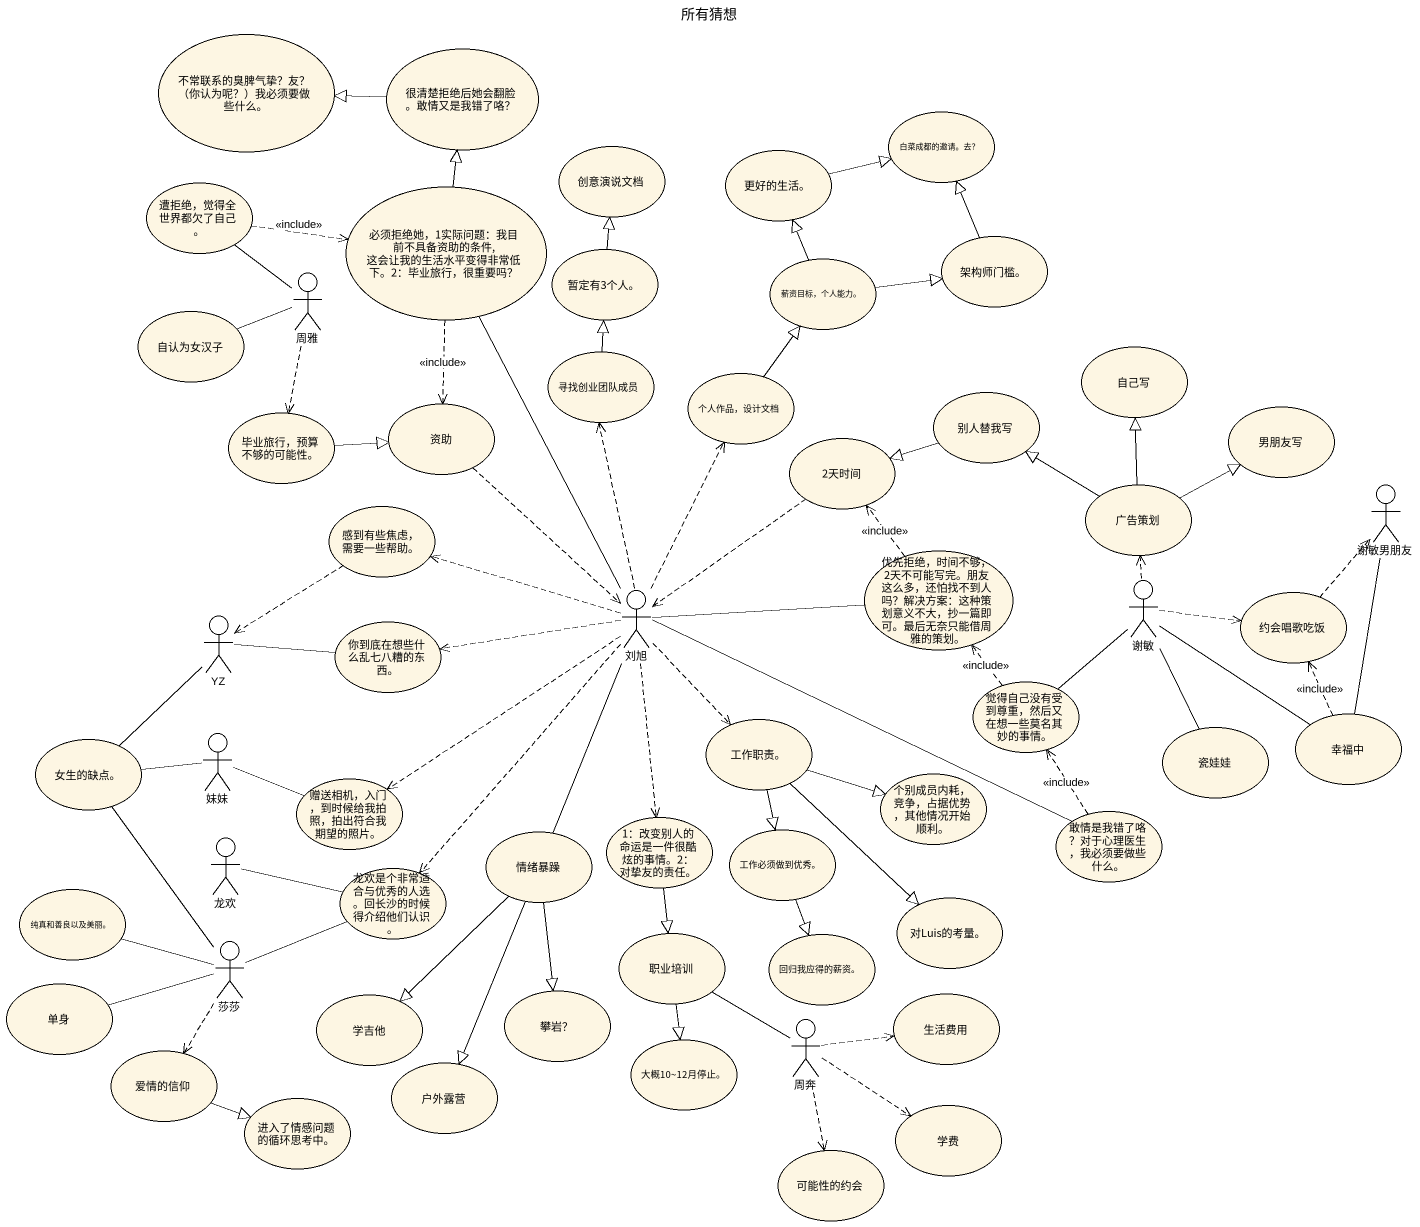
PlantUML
@startuml
title 所有猜想
usecase "不常联系的臭脾气挚？友？（你认为呢？）我必须要做些什么。" as 不常联系的臭脾气挚_友_你认为呢_我必须要做些什么
usecase "很清楚拒绝后她会翻脸。敢情又是我错了咯？" as 很清楚拒绝后她会翻脸_敢情又是我错了咯
usecase "白菜成都的邀请。去？" as 白菜成都的邀请_去
usecase 创意演说文档
usecase "更好的生活。" as 更好的生活
usecase "遭拒绝，觉得全世界都欠了自己。" as 遭拒绝_觉得全世界都欠了自己
usecase "必须拒绝她，1实际问题：我目前不具备资助的条件,这会让我的生活水平变得非常低下。2：毕业旅行，很重要吗？" as 必须拒绝她_1实际问题_我目前不具备资助的条件
usecase "暂定有3个人。" as 暂定有3个人
usecase "薪资目标，个人能力。" as 薪资目标_个人能力
usecase "架构师门槛。" as 架构师门槛
actor 周雅
usecase 自认为女汉子
usecase 寻找创业团队成员
usecase 自己写
usecase "个人作品，设计文档" as 个人作品_设计文档
usecase 别人替我写
usecase "毕业旅行，预算不够的可能性。" as 毕业旅行_预算不够的可能性
usecase 资助
usecase "2天时间" as u2天时间
usecase 男朋友写
usecase 广告策划
actor 谢敏男朋友
usecase "感到有些焦虑，需要一些帮助。" as 感到有些焦虑_需要一些帮助
usecase "优先拒绝，时间不够，2天不可能写完。朋友这么多，还怕找不到人吗？解决方案：这种策划意义不大，抄一篇即可。最后无奈只能借周雅的策划。" as 优先拒绝_时间不够_2天不可能写完_朋友这么多
actor 谢敏
actor YZ
usecase "你到底在想些什么乱七八糟的东西。" as 你到底在想些什么乱七八糟的东西
actor 刘旭
usecase 约会唱歌吃饭
usecase "工作职责。" as 工作职责
usecase "觉得自己没有受到尊重，然后又在想一些莫名其妙的事情。" as 觉得自己没有受到尊重_然后又在想一些莫名其妙的事情
usecase 幸福中
usecase "女生的缺点。" as 女生的缺点
actor 妹妹
usecase 瓷娃娃
usecase "赠送相机，入门，到时候给我拍照，拍出符合我期望的照片。" as 赠送相机_入门_到时候给我拍照_拍出符合我期望的照片
usecase "个别成员内耗，竞争，占据优势，其他情况开始顺利。" as 个别成员内耗_竞争_占据优势_其他情况开始顺利
usecase "敢情是我错了咯？对于心理医生，我必须要做些什么。" as 敢情是我错了咯_对于心理医生_我必须要做些什么
actor 龙欢
usecase 情绪暴躁
usecase "1：改变别人的命运是一件很酷炫的事情。2：对挚友的责任。" as u1_改变别人的命运是一件很酷炫的事情_2_对挚友的责任
usecase "工作必须做到优秀。" as 工作必须做到优秀
usecase "纯真和善良以及美丽。" as 纯真和善良以及美丽
usecase "龙欢是个非常适合与优秀的人选。回长沙的时候得介绍他们认识。" as 龙欢是个非常适合与优秀的人选_回长沙的时候得介绍他们认识
usecase "对Luis的考量。" as 对Luis的考量
actor 莎莎
usecase 职业培训
usecase "回归我应得的薪资。" as 回归我应得的薪资
usecase 单身
usecase "攀岩？" as 攀岩
usecase 生活费用
usecase 学吉他
usecase "大概10~12月停止。" as 大概10_12月停止
actor 周奔
usecase 爱情的信仰
usecase 户外露营
usecase "进入了情感问题的循环思考中。" as 进入了情感问题的循环思考中
usecase 学费
usecase 可能性的约会
很清楚拒绝后她会翻脸_敢情又是我错了咯 -left-|> 不常联系的臭脾气挚_友_你认为呢_我必须要做些什么
更好的生活 -right-|> 白菜成都的邀请_去
遭拒绝_觉得全世界都欠了自己 .right.> 必须拒绝她_1实际问题_我目前不具备资助的条件 : <<include>>
必须拒绝她_1实际问题_我目前不具备资助的条件 -up-|> 很清楚拒绝后她会翻脸_敢情又是我错了咯
必须拒绝她_1实际问题_我目前不具备资助的条件 ..> 资助 : <<include>>
暂定有3个人 -up-|> 创意演说文档
薪资目标_个人能力 -up-|> 更好的生活
薪资目标_个人能力 -right-|> 架构师门槛
架构师门槛 -up-|> 白菜成都的邀请_去
周雅 -up- 遭拒绝_觉得全世界都欠了自己
周雅 ..> 毕业旅行_预算不够的可能性
自认为女汉子 -right- 周雅
寻找创业团队成员 -up-|> 暂定有3个人
个人作品_设计文档 -up-|> 薪资目标_个人能力
别人替我写 -left-|> u2天时间
毕业旅行_预算不够的可能性 -right-|> 资助
资助 ..> 刘旭
u2天时间 ..> 刘旭
广告策划 -up-|> 自己写
广告策划 -up-|> 别人替我写
广告策划 -right-|> 男朋友写
谢敏男朋友 -- 幸福中
感到有些焦虑_需要一些帮助 ..> YZ
优先拒绝_时间不够_2天不可能写完_朋友这么多 .up.> u2天时间 : <<include>>
谢敏 .up.> 广告策划
谢敏 .right.> 约会唱歌吃饭
谢敏 -- 觉得自己没有受到尊重_然后又在想一些莫名其妙的事情
谢敏 -- 瓷娃娃
你到底在想些什么乱七八糟的东西 -left- YZ
刘旭 -up- 必须拒绝她_1实际问题_我目前不具备资助的条件
刘旭 .up.> 寻找创业团队成员
刘旭 .up.> 个人作品_设计文档
刘旭 .left.> 感到有些焦虑_需要一些帮助
刘旭 -right- 优先拒绝_时间不够_2天不可能写完_朋友这么多
刘旭 .left.> 你到底在想些什么乱七八糟的东西
刘旭 ..> 工作职责
刘旭 ..> 赠送相机_入门_到时候给我拍照_拍出符合我期望的照片
刘旭 -right- 敢情是我错了咯_对于心理医生_我必须要做些什么
刘旭 -- 情绪暴躁
刘旭 ..> u1_改变别人的命运是一件很酷炫的事情_2_对挚友的责任
刘旭 ..> 龙欢是个非常适合与优秀的人选_回长沙的时候得介绍他们认识
约会唱歌吃饭 .up.> 谢敏男朋友
工作职责 -right-|> 个别成员内耗_竞争_占据优势_其他情况开始顺利
工作职责 --|> 工作必须做到优秀
工作职责 --|> 对Luis的考量
觉得自己没有受到尊重_然后又在想一些莫名其妙的事情 .up.> 优先拒绝_时间不够_2天不可能写完_朋友这么多 : <<include>>
幸福中 -up- 谢敏
幸福中 .up.> 约会唱歌吃饭 : <<include>>
女生的缺点 -up- YZ
女生的缺点 -right- 妹妹
女生的缺点 -- 莎莎
赠送相机_入门_到时候给我拍照_拍出符合我期望的照片 -left- 妹妹
敢情是我错了咯_对于心理医生_我必须要做些什么 .up.> 觉得自己没有受到尊重_然后又在想一些莫名其妙的事情 : <<include>>
情绪暴躁 --|> 攀岩
情绪暴躁 --|> 学吉他
情绪暴躁 --|> 户外露营
u1_改变别人的命运是一件很酷炫的事情_2_对挚友的责任 --|> 职业培训
工作必须做到优秀 --|> 回归我应得的薪资
纯真和善良以及美丽 -right- 莎莎
龙欢是个非常适合与优秀的人选_回长沙的时候得介绍他们认识 -left- 龙欢
龙欢是个非常适合与优秀的人选_回长沙的时候得介绍他们认识 -left- 莎莎
莎莎 ..> 爱情的信仰
职业培训 --|> 大概10_12月停止
职业培训 -- 周奔
单身 -right- 莎莎
周奔 .right.> 生活费用
周奔 .right.> 学费
周奔 ..> 可能性的约会
爱情的信仰 -right-|> 进入了情感问题的循环思考中
@enduml
